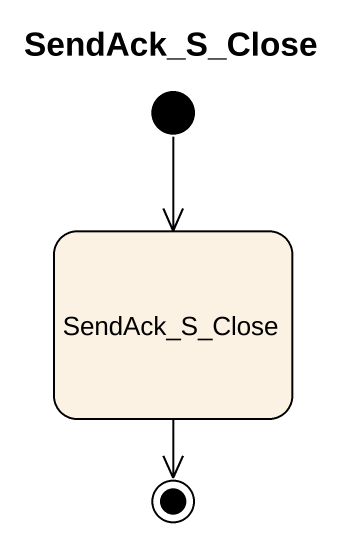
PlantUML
@startuml
title SendAck_S_Close
hide empty description
state SendAck_S_Close
[*] --> SendAck_S_Close
SendAck_S_Close --> [*]
@enduml
